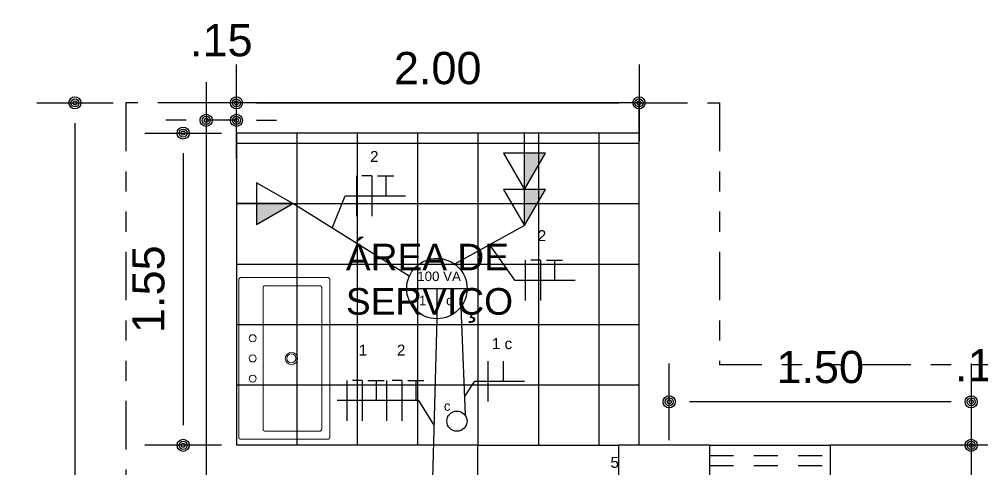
# Model space of a CAD drawing. Header units: millimetres. Extents: x 5.67 to 14.72, y 2.6 to 10.77.
# Drawn here: x 5.672 to 10.453, y 8.542 to 10.773 of the extents above; entities that cross this region are included whole.
import ezdxf

# ---------------------------------------------------------------- set-up
doc = ezdxf.new("R2010")
doc.units = ezdxf.units.MM
doc.header["$LTSCALE"] = 0.01
doc.linetypes.add('ACAD_ISO02W100', pattern=[15, 12, -3])
doc.linetypes.add('ACAD_ISO05W100', pattern=[33, 24, -3, 0, -3, 0, -3])
for name, color, linetype in [('aberturas', 140, 'Continuous'), ('cargas', 30, 'Continuous'), ('coberta', 8, 'Continuous'), ('condutor', 10, 'Continuous'), ('cotas', 201, 'Continuous'), ('eletroduto', 50, 'Continuous'), ('parede', 7, 'Continuous'), ('pisos', 251, 'Continuous'), ('texto', 6, 'Continuous')]:
    doc.layers.add(name, color=color, linetype=linetype)
doc.layers.add('hidrosanitario', color=100, linetype='Continuous', lineweight=9)
doc.styles.get("Standard").update_dxf_attribs({"font": 'arial.ttf'})
doc.styles.add('style1', font='arial.ttf', dxfattribs={"height": 0.5})
doc.dimstyles.new('ESC_1-100', dxfattribs={"dimtxt": 0.16, "dimasz": 0.1, "dimexe": 0.18, "dimexo": 0.1, "dimgap": 0.09, "dimtad": 1, "dimzin": 4, "dimdsep": 46, "dimtxsty": 'Standard', "dimblk": 'D1', "dimcen": 0.09, "dimse1": 1, "dimse2": 1, "dimclrd": 8, "dimclre": 256, "dimclrt": 3, "dimadec": 0, "dimazin": 0, "dimtfac": 1, "dimtmove": 2, "dimatfit": 3, "dimldrblk": 'D1', "dimfxl": 1, "dimtolj": 1, "dimarcsym": 0})

# ---------------------------------------------------------------- blocks, each defined once
blk = doc.blocks.new('Cuba de apoio L.197')
for p, q in [((-0.4, -0.02), (-0.4, -0.45)), ((0.39, -0.01), (-0.39, -0.01)), ((0.4, -0.02), (0.4, -0.45)), ((-0.36, -0.14), (-0.36, -0.41)), ((0.35, -0.13), (-0.35, -0.13)), ((0.36, -0.14), (0.36, -0.41)), ((-0.35, -0.42), (0.35, -0.42)), ((-0.39, -0.46), (0.39, -0.46))]:
    blk.add_line(p, q)
for points in [[(-0.39, -0.01, 0), (-0.3908, -0.01, 0), (-0.3916, -0.0101, 0), (-0.3924, -0.0103, 0), (-0.3931, -0.0105, 0), (-0.3938, -0.0108, 0), (-0.3946, -0.0111, 0), (-0.3952, -0.0115, 0), (-0.3959, -0.0119, 0), (-0.3965, -0.0124, 0), (-0.3971, -0.0129, 0), (-0.3976, -0.0135, 0), (-0.3981, -0.0141, 0), (-0.3985, -0.0148, 0), (-0.3989, -0.0154, 0), (-0.3992, -0.0162, 0), (-0.3995, -0.0169, 0), (-0.3997, -0.0176, 0), (-0.3999, -0.0184, 0), (-0.4, -0.0192, 0), (-0.4, -0.02, 0)], [(0.4, -0.02, 0), (0.4, -0.0192, 0), (0.3999, -0.0184, 0), (0.3997, -0.0176, 0), (0.3995, -0.0169, 0), (0.3992, -0.0162, 0), (0.3989, -0.0154, 0), (0.3985, -0.0148, 0), (0.3981, -0.0141, 0), (0.3976, -0.0135, 0), (0.3971, -0.0129, 0), (0.3965, -0.0124, 0), (0.3959, -0.0119, 0), (0.3952, -0.0115, 0), (0.3946, -0.0111, 0), (0.3938, -0.0108, 0), (0.3931, -0.0105, 0), (0.3924, -0.0103, 0), (0.3916, -0.0101, 0), (0.3908, -0.01, 0), (0.39, -0.01, 0)], [(-0.36, -0.14, 0), (-0.36, -0.1392, 0), (-0.3599, -0.1384, 0), (-0.3597, -0.1377, 0), (-0.3595, -0.1369, 0), (-0.3592, -0.1362, 0), (-0.3589, -0.1354, 0), (-0.3585, -0.1348, 0), (-0.3581, -0.1341, 0), (-0.3576, -0.1335, 0), (-0.3571, -0.1329, 0), (-0.3565, -0.1324, 0), (-0.3559, -0.1319, 0), (-0.3552, -0.1315, 0), (-0.3546, -0.1311, 0), (-0.3538, -0.1308, 0), (-0.3531, -0.1305, 0), (-0.3523, -0.1303, 0), (-0.3516, -0.1301, 0), (-0.3508, -0.13, 0), (-0.35, -0.13, 0)], [(0.35, -0.13, 0), (0.3508, -0.13, 0), (0.3516, -0.1301, 0), (0.3523, -0.1303, 0), (0.3531, -0.1305, 0), (0.3538, -0.1308, 0), (0.3546, -0.1311, 0), (0.3552, -0.1315, 0), (0.3559, -0.1319, 0), (0.3565, -0.1324, 0), (0.3571, -0.1329, 0), (0.3576, -0.1335, 0), (0.3581, -0.1341, 0), (0.3585, -0.1348, 0), (0.3589, -0.1354, 0), (0.3592, -0.1362, 0), (0.3595, -0.1369, 0), (0.3597, -0.1377, 0), (0.3599, -0.1384, 0), (0.36, -0.1392, 0), (0.36, -0.14, 0)], [(-0.35, -0.42, 0), (-0.3508, -0.42, 0), (-0.3516, -0.4199, 0), (-0.3523, -0.4197, 0), (-0.3531, -0.4195, 0), (-0.3538, -0.4192, 0), (-0.3546, -0.4189, 0), (-0.3552, -0.4185, 0), (-0.3559, -0.4181, 0), (-0.3565, -0.4176, 0), (-0.3571, -0.4171, 0), (-0.3576, -0.4165, 0), (-0.3581, -0.4159, 0), (-0.3585, -0.4152, 0), (-0.3589, -0.4146, 0), (-0.3592, -0.4138, 0), (-0.3595, -0.4131, 0), (-0.3597, -0.4123, 0), (-0.3599, -0.4116, 0), (-0.36, -0.4108, 0), (-0.36, -0.41, 0)], [(0.36, -0.41, 0), (0.36, -0.4108, 0), (0.3599, -0.4116, 0), (0.3597, -0.4123, 0), (0.3595, -0.4131, 0), (0.3592, -0.4138, 0), (0.3589, -0.4146, 0), (0.3585, -0.4152, 0), (0.3581, -0.4159, 0), (0.3576, -0.4165, 0), (0.3571, -0.4171, 0), (0.3565, -0.4176, 0), (0.3559, -0.4181, 0), (0.3552, -0.4185, 0), (0.3546, -0.4189, 0), (0.3538, -0.4192, 0), (0.3531, -0.4195, 0), (0.3523, -0.4197, 0), (0.3516, -0.4199, 0), (0.3508, -0.42, 0), (0.35, -0.42, 0)], [(-0.4, -0.45, 0), (-0.4, -0.4508, 0), (-0.3999, -0.4516, 0), (-0.3997, -0.4524, 0), (-0.3995, -0.4531, 0), (-0.3992, -0.4538, 0), (-0.3989, -0.4546, 0), (-0.3985, -0.4552, 0), (-0.3981, -0.4559, 0), (-0.3976, -0.4565, 0), (-0.3971, -0.4571, 0), (-0.3965, -0.4576, 0), (-0.3959, -0.4581, 0), (-0.3952, -0.4585, 0), (-0.3946, -0.4589, 0), (-0.3938, -0.4592, 0), (-0.3931, -0.4595, 0), (-0.3924, -0.4597, 0), (-0.3916, -0.4599, 0), (-0.3908, -0.46, 0), (-0.39, -0.46, 0)], [(0.39, -0.46, 0), (0.3908, -0.46, 0), (0.3916, -0.4599, 0), (0.3924, -0.4597, 0), (0.3931, -0.4595, 0), (0.3938, -0.4592, 0), (0.3946, -0.4589, 0), (0.3952, -0.4585, 0), (0.3959, -0.4581, 0), (0.3965, -0.4576, 0), (0.3971, -0.4571, 0), (0.3976, -0.4565, 0), (0.3981, -0.4559, 0), (0.3985, -0.4552, 0), (0.3989, -0.4546, 0), (0.3992, -0.4538, 0), (0.3995, -0.4531, 0), (0.3997, -0.4524, 0), (0.3999, -0.4516, 0), (0.4, -0.4508, 0), (0.4, -0.45, 0)]]:
    blk.add_polyline3d(points)
at = {"color": 252}
for centre, radius in [((-0.1, -0.0779), 0.0175), ((0, -0.0779), 0.0175), ((0.1, -0.0779), 0.0175), ((0, -0.27), 0.0306), ((0, -0.27), 0.0225)]:
    blk.add_circle(centre, radius, dxfattribs=at)
blk = doc.blocks.new('D1')
blk.add_line((0, 1.9), (0, -1.9))
for radius in [0.3, 0.2, 0.1]:
    blk.add_circle((0, 0), radius)
blk = doc.blocks.new('*D27')
at = {"layer": 'cotas', "color": 8, "lineweight": -2, "transparency": 16777216}
for p, q in [((10.3002, 8.6579), (10.2002, 8.6579)), ((10.5502, 8.6579), (10.4002, 8.6579)), ((10.6502, 8.6579), (10.7502, 8.6579))]:
    blk.add_line(p, q, dxfattribs=at)
at = {"layer": 'Defpoints', "color": 0, "transparency": 16777216}
for p in [(10.4002, 8.6579), (10.4002, 8.5079), (10.5502, 8.5079)]:
    blk.add_point(p, dxfattribs=at)
at = {"layer": 'cotas', "color": 8, "lineweight": -2, "transparency": 16777216, "xscale": 0.1, "yscale": 0.1, "zscale": 0.1}
blk.add_blockref('D1', (10.4002, 8.6579), dxfattribs=at)
at = {"layer": 'cotas', "color": 8, "lineweight": -2, "transparency": 16777216, "xscale": 0.1, "yscale": 0.1, "zscale": 0.1, "rotation": 180}
blk.add_blockref('D1', (10.5502, 8.6579), dxfattribs=at)
at = {"layer": 'cotas', "color": 3, "transparency": 16777216, "insert": (10.4752, 9.0546), "char_height": 0.16, "attachment_point": 5}
blk.add_mtext('\\A1;.15', dxfattribs=at)
blk = doc.blocks.new('*D28')
at = {"layer": 'cotas', "color": 8, "lineweight": -2, "transparency": 16777216}
blk.add_line((10.3002, 8.874), (9.0002, 8.874), dxfattribs=at)
at = {"layer": 'Defpoints', "color": 0, "transparency": 16777216}
for p in [(8.9002, 8.874), (8.9002, 8.5079), (10.4002, 8.5079)]:
    blk.add_point(p, dxfattribs=at)
at = {"layer": 'cotas', "color": 8, "lineweight": -2, "transparency": 16777216, "xscale": 0.1, "yscale": 0.1, "zscale": 0.1, "rotation": 180}
blk.add_blockref('D1', (8.9002, 8.874), dxfattribs=at)
at = {"layer": 'cotas', "color": 8, "lineweight": -2, "transparency": 16777216, "xscale": 0.1, "yscale": 0.1, "zscale": 0.1}
blk.add_blockref('D1', (10.4002, 8.874), dxfattribs=at)
at = {"layer": 'cotas', "color": 3, "transparency": 16777216, "insert": (9.6502, 9.0456), "char_height": 0.16, "attachment_point": 5}
blk.add_mtext('\\A1;1.50', dxfattribs=at)
blk = doc.blocks.new('*D29')
at = {"layer": 'cotas', "color": 8, "lineweight": -2, "transparency": 16777216}
blk.add_line((6.8502, 10.3579), (8.6502, 10.3579), dxfattribs=at)
at = {"layer": 'Defpoints', "color": 0, "transparency": 16777216}
for p in [(8.7502, 10.3579), (6.7502, 10.1432), (8.7502, 10.1432)]:
    blk.add_point(p, dxfattribs=at)
at = {"layer": 'cotas', "color": 8, "lineweight": -2, "transparency": 16777216, "xscale": 0.1, "yscale": 0.1, "zscale": 0.1, "rotation": 180}
blk.add_blockref('D1', (6.7502, 10.3579), dxfattribs=at)
at = {"layer": 'cotas', "color": 8, "lineweight": -2, "transparency": 16777216, "xscale": 0.1, "yscale": 0.1, "zscale": 0.1}
blk.add_blockref('D1', (8.7502, 10.3579), dxfattribs=at)
at = {"layer": 'cotas', "color": 3, "transparency": 16777216, "insert": (7.7502, 10.5296), "char_height": 0.16, "attachment_point": 5}
blk.add_mtext('\\A1;2.00', dxfattribs=at)
blk = doc.blocks.new('*D30')
at = {"layer": 'cotas', "color": 8, "lineweight": -2, "transparency": 16777216}
for p, q in [((6.5002, 10.2713), (6.4002, 10.2713)), ((6.7502, 10.2713), (6.6002, 10.2713)), ((6.8502, 10.2713), (6.9502, 10.2713))]:
    blk.add_line(p, q, dxfattribs=at)
at = {"layer": 'Defpoints', "color": 0, "transparency": 16777216}
for p in [(6.6002, 10.2713), (6.6002, 10.2079), (6.7502, 10.2079)]:
    blk.add_point(p, dxfattribs=at)
at = {"layer": 'cotas', "color": 8, "lineweight": -2, "transparency": 16777216, "xscale": 0.1, "yscale": 0.1, "zscale": 0.1}
blk.add_blockref('D1', (6.6002, 10.2713), dxfattribs=at)
at = {"layer": 'cotas', "color": 8, "lineweight": -2, "transparency": 16777216, "xscale": 0.1, "yscale": 0.1, "zscale": 0.1, "rotation": 180}
blk.add_blockref('D1', (6.7502, 10.2713), dxfattribs=at)
at = {"layer": 'cotas', "color": 3, "transparency": 16777216, "insert": (6.6752, 10.668), "char_height": 0.16, "attachment_point": 5}
blk.add_mtext('\\A1;.15', dxfattribs=at)
blk = doc.blocks.new('*D31')
at = {"layer": 'cotas', "color": 8, "lineweight": -2, "transparency": 16777216}
blk.add_line((6.4855, 10.1079), (6.4855, 8.7579), dxfattribs=at)
at = {"layer": 'Defpoints', "color": 0, "transparency": 16777216}
for p in [(6.8067, 10.2079), (6.4855, 8.6579), (6.8067, 8.6579)]:
    blk.add_point(p, dxfattribs=at)
at = {"layer": 'cotas', "color": 8, "lineweight": -2, "transparency": 16777216, "xscale": 0.1, "yscale": 0.1, "zscale": 0.1}
for p, rotation in [((6.4855, 10.2079), 90), ((6.4855, 8.6579), 270)]:
    blk.add_blockref('D1', p, dxfattribs=dict(at, rotation=rotation))
at = {"layer": 'cotas', "color": 3, "transparency": 16777216, "insert": (6.3138, 9.4329), "char_height": 0.16, "attachment_point": 5, "rotation": 90}
blk.add_mtext('\\A1;1.55', dxfattribs=at)
blk = doc.blocks.new('*D41')
at = {"layer": 'cotas', "color": 8, "lineweight": -2, "transparency": 16777216}
blk.add_line((5.9482, 10.2579), (5.9482, 3.2079), dxfattribs=at)
at = {"layer": 'Defpoints', "color": 0, "transparency": 16777216}
for p in [(6.6002, 10.3579), (5.9482, 3.1079), (6.6002, 3.1079)]:
    blk.add_point(p, dxfattribs=at)
at = {"layer": 'cotas', "color": 8, "lineweight": -2, "transparency": 16777216, "xscale": 0.1, "yscale": 0.1, "zscale": 0.1}
for p, rotation in [((5.9482, 10.3579), 90), ((5.9482, 3.1079), 270)]:
    blk.add_blockref('D1', p, dxfattribs=dict(at, rotation=rotation))
at = {"layer": 'cotas', "color": 3, "transparency": 16777216, "insert": (5.7765, 6.7329), "char_height": 0.16, "attachment_point": 5, "rotation": 90}
blk.add_mtext('\\A1;7.25', dxfattribs=at)

msp = doc.modelspace()

# ---------------------------------------------------------------- hatches: boundary and pattern name
at = {"layer": 'cargas'}
h = msp.add_hatch(color=256, dxfattribs=at)
h.dxf.hatch_style = 1
h.paths.add_polyline_path([(8.285, 10.1079), (8.1813, 10.1079), (8.1813, 9.9282)])
h.paths.add_polyline_path([(8.285, 9.9282), (8.1813, 9.9282), (8.1813, 9.7486)])
h = msp.add_hatch(color=256, dxfattribs=at)
h.dxf.hatch_style = 1
h.paths.add_polyline_path([(7.0299, 9.8579), (6.8502, 9.8579), (6.8502, 9.7542)])

# ---------------------------------------------------------------- linework, layer by layer
at = {"layer": 'aberturas'}
for p, q in [((7.9502, 8.6579), (8.6502, 8.6579)), ((9.1002, 8.6579), (9.7002, 8.6579)), ((9.7002, 8.6579), (9.7002, 8.5079))]:
    msp.add_line(p, q, dxfattribs=at)
at = {"layer": 'aberturas', "linetype": 'ACAD_ISO02W100'}
for p, q in [((9.1002, 8.6079), (9.7002, 8.6079)), ((9.1002, 8.5579), (9.7002, 8.5579))]:
    msp.add_line(p, q, dxfattribs=at)
at = {"layer": 'cargas'}
for p, q in [((8.1813, 9.7486), (8.1813, 10.2079)), ((6.8502, 9.8579), (6.7502, 9.8579)), ((7.0299, 9.8579), (6.8502, 9.8579)), ((7.5961, 9.4361), (7.8961, 9.4361)), ((7.7461, 9.4361), (7.7461, 9.2861))]:
    msp.add_line(p, q, dxfattribs=at)
for points in [[(8.1813, 9.9282), (8.285, 10.1079), (8.0776, 10.1079)], [(7.0299, 9.8579), (6.8502, 9.9616), (6.8502, 9.7542)], [(8.1813, 9.7486), (8.285, 9.9282), (8.0776, 9.9282)]]:
    msp.add_lwpolyline(points, close=True, dxfattribs=at)
for centre, radius in [((7.7461, 9.4361), 0.15), ((7.8457, 8.7778), 0.05)]:
    msp.add_circle(centre, radius, dxfattribs=at)
at = {"layer": 'coberta', "linetype": 'ACAD_ISO05W100'}
for p, q in [((6.6002, 10.3579), (6.2002, 10.3579)), ((6.2002, 10.3579), (6.2002, 2.7079)), ((8.7502, 10.3579), (9.1502, 10.3579)), ((9.1502, 10.3579), (9.1502, 9.0579)), ((13.8002, 9.0579), (9.1502, 9.0579))]:
    msp.add_line(p, q, dxfattribs=at)
at = {"layer": 'condutor'}
for p, q in [((7.3464, 9.9958), (7.3464, 9.7958)), ((7.4225, 9.9958), (7.3741, 9.9956)), ((7.4225, 9.9958), (7.4225, 9.7958)), ((7.4517, 9.9958), (7.4917, 9.9956)), ((7.4917, 9.9958), (7.4917, 9.8958)), ((7.4917, 9.9958), (7.5317, 9.9956)), ((7.2257, 9.7358), (7.2904, 9.8958)), ((7.2904, 9.8958), (7.5904, 9.8958)), ((8.0075, 9.6532), (8.1324, 9.477)), ((8.1849, 9.577), (8.1849, 9.377)), ((8.2611, 9.577), (8.2127, 9.5768)), ((8.2611, 9.577), (8.2611, 9.377)), ((8.2903, 9.577), (8.3303, 9.5768)), ((8.3303, 9.577), (8.3303, 9.477)), ((8.3303, 9.577), (8.3703, 9.5768)), ((8.1324, 9.477), (8.4324, 9.477)), ((7.9993, 9.0756), (7.9993, 8.8756)), ((8.0755, 9.0756), (8.0755, 8.9756)), ((7.2985, 8.9802), (7.2985, 8.7802)), ((7.3747, 8.9802), (7.3263, 8.9799)), ((7.3747, 8.9802), (7.3747, 8.7802)), ((7.4038, 8.9802), (7.4438, 8.98)), ((7.4438, 8.9802), (7.4438, 8.8802)), ((7.4438, 8.9802), (7.4838, 8.98)), ((7.4961, 8.9802), (7.4961, 8.7802)), ((7.5722, 8.9802), (7.5238, 8.9799)), ((7.5722, 8.9802), (7.5722, 8.7802)), ((7.6014, 8.9802), (7.6414, 8.98)), ((7.6414, 8.9802), (7.6414, 8.8802)), ((7.6414, 8.9802), (7.6814, 8.98)), ((7.8828, 8.898), (7.9351, 8.9756)), ((7.9351, 8.9756), (8.1815, 8.9756)), ((7.6568, 8.8802), (7.2507, 8.8802)), ((7.7321, 8.7582), (7.6568, 8.8802))]:
    msp.add_line(p, q, dxfattribs=at)
at = {"layer": 'eletroduto'}
for p, q in [((7.6089, 9.4968), (7.0299, 9.8579)), ((8.1813, 9.7486), (7.8337, 9.5579)), ((7.8649, 9.3446), (7.8865, 8.8068)), ((7.7461, 9.2861), (7.6973, 7.4482))]:
    msp.add_line(p, q, dxfattribs=at)
at = {"layer": 'parede'}
for p, q in [((8.7502, 10.3579), (6.6002, 10.3579)), ((6.6002, 10.3579), (6.6002, 7.8079)), ((8.7502, 8.6579), (8.7502, 10.3579)), ((8.7502, 10.2079), (6.7502, 10.2079)), ((6.7502, 10.2079), (6.7502, 8.6579)), ((7.9502, 8.6579), (6.7502, 8.6579)), ((7.9502, 8.5079), (7.9502, 8.6579)), ((8.6502, 8.5079), (8.6502, 8.6579)), ((9.1002, 8.6579), (8.6502, 8.6579)), ((9.1002, 8.6579), (9.1002, 8.5079)), ((11.3002, 8.6579), (9.7002, 8.6579)), ((9.7002, 8.6579), (9.7002, 8.5079))]:
    msp.add_line(p, q, dxfattribs=at)
at = {"layer": 'pisos'}
for p, q in [((7.0502, 10.2079), (7.0502, 8.6579)), ((7.3502, 10.2079), (7.3502, 8.6579)), ((7.6502, 10.2079), (7.6502, 8.6579)), ((7.9502, 10.2079), (7.9502, 8.6579)), ((8.2502, 10.2079), (8.2502, 8.6579)), ((8.5502, 10.2079), (8.5502, 8.6579)), ((6.7502, 10.1579), (8.7502, 10.1579)), ((6.7502, 9.8579), (8.7502, 9.8579)), ((6.7502, 9.5579), (8.7502, 9.5579)), ((6.7502, 9.2579), (8.7502, 9.2579)), ((6.7502, 8.9579), (8.7502, 8.9579))]:
    msp.add_line(p, q, dxfattribs=at)

# ---------------------------------------------------------------- block references
at = {"layer": 'hidrosanitario', "xscale": 1.003065070563257, "yscale": 1.003065070563257, "zscale": 1.003065070563257, "rotation": 90}
msp.add_blockref('Cuba de apoio L.197', (6.7527, 9.0893), dxfattribs=at)

# ---------------------------------------------------------------- texts
at = {"layer": 'cargas', "attachment_point": 1}
for s, insert, char_height in [('100 VA', (7.6485, 9.5206), 0.04734), ('1', (7.6569, 9.4007), 0.0473), ('c', (7.7915, 9.4007), 0.0473), ('c', (7.7807, 8.8767), 0.0473)]:
    msp.add_mtext_dynamic_manual_height_columns(s, width=0.222439, gutter_width=0.2367, heights=[0], dxfattribs=dict(at, insert=insert, char_height=char_height))
at = {"layer": 'condutor', "attachment_point": 1}
for s, insert, char_height in [('2', (7.4141, 10.1188), 0.0544), ('2', (8.247, 9.7259), 0.0544), ('1 c', (8.0188, 9.1898), 0.05439), ('1       2', (7.3575, 9.1576), 0.05439), ('5', (8.6082, 8.6004), 0.0544)]:
    msp.add_mtext_dynamic_manual_height_columns(s, width=0.52308, gutter_width=0.2719, heights=[0.1775], dxfattribs=dict(at, insert=insert, char_height=char_height))
at = {"layer": 'texto', "insert": (7.2941, 9.6586), "char_height": 0.132075, "attachment_point": 1, "style": 'style1'}
msp.add_mtext_dynamic_manual_height_columns('ÁREA DE SERVIÇO', width=1.192563, gutter_width=0.6604, heights=[0], dxfattribs=at)

# ---------------------------------------------------------------- dimensions: what is measured, and where the dimension line sits
at = {"layer": 'cotas'}
for base, p1, p2, picture, middle in [((6.6002, 10.2713), (6.7502, 10.2079), (6.6002, 10.2079), '*D30', (6.6752, 10.668)), ((8.7502, 10.3579), (6.7502, 10.1432), (8.7502, 10.1432), '*D29', (7.7502, 10.5296)), ((8.9002, 8.874), (10.4002, 8.5079), (8.9002, 8.5079), '*D28', (9.6502, 9.0456)), ((10.4002, 8.6579), (10.5502, 8.5079), (10.4002, 8.5079), '*D27', (10.4752, 9.0546))]:
    dim = msp.add_linear_dim(base=base, p1=p1, p2=p2, dimstyle='ESC_1-100', dxfattribs=at)
    dim.commit()
    dim.dimension.update_dxf_attribs({"geometry": picture, "text_midpoint": middle})
for base, p1, p2, picture, middle in [((5.9482, 3.1079), (6.6002, 10.3579), (6.6002, 3.1079), '*D41', (5.7765, 6.7329)), ((6.4855, 8.6579), (6.8067, 10.2079), (6.8067, 8.6579), '*D31', (6.3138, 9.4329))]:
    dim = msp.add_linear_dim(base=base, p1=p1, p2=p2, angle=90, dimstyle='ESC_1-100', dxfattribs=at)
    dim.commit()
    dim.dimension.update_dxf_attribs({"geometry": picture, "text_midpoint": middle})

doc.saveas('drawing.dxf')
